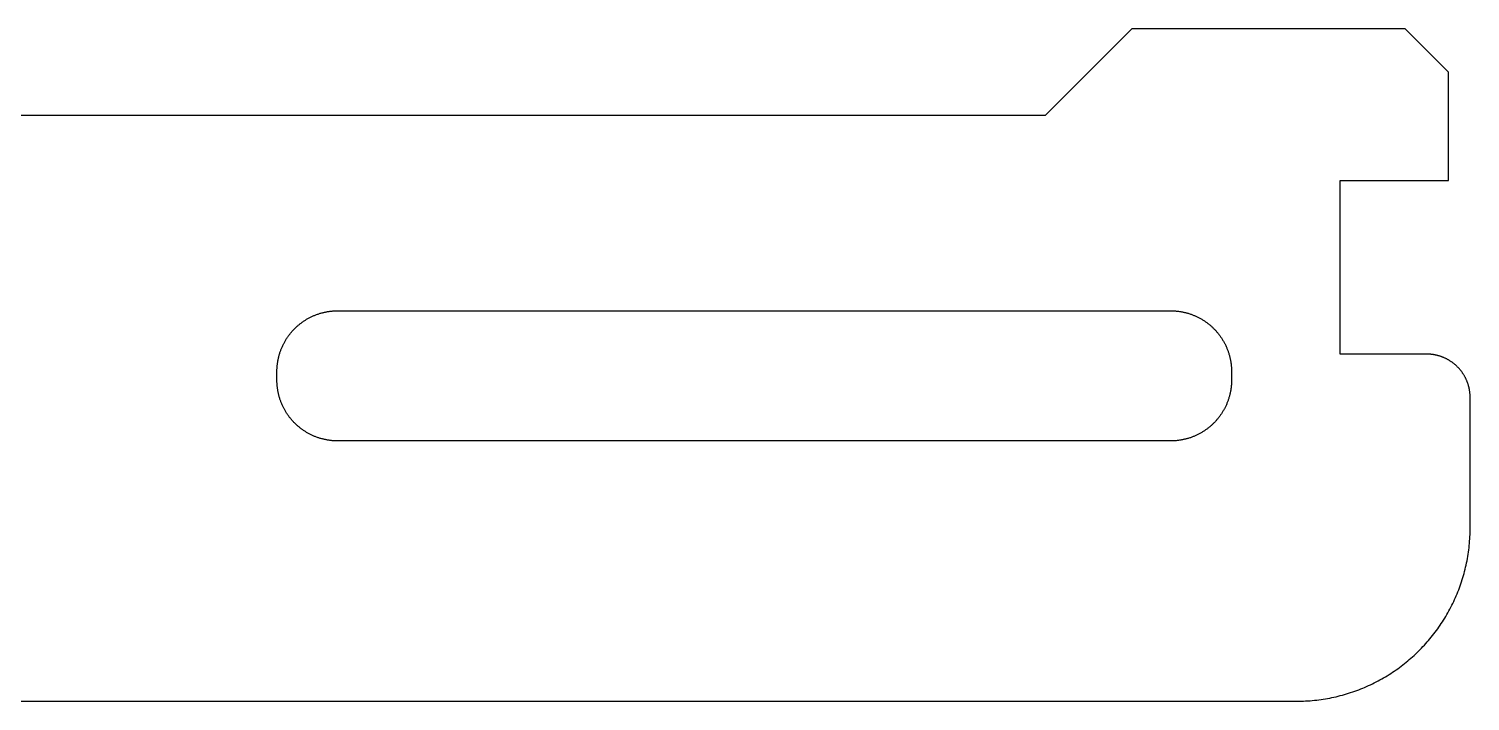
# Model space of a CAD drawing. Extents: x -66 to 66, y -41 to 41.
# Drawn here: x -34.8 to -1.59, y -34.55 to -19.05 of the extents above; entities that cross this region are included whole.
import ezdxf

# ---------------------------------------------------------------- set-up
doc = ezdxf.new("R2010")
doc.units = 0
doc.layers.add('LAYER_1', color=7, linetype='CONTINUOUS')

# ---------------------------------------------------------------- blocks, each defined once
blk = doc.blocks.new('BLOCK_33')
at = {"layer": 'LAYER_1', "color": 1}
blk.add_polyline3d([(-27.6864, -28.5526, 0), (-27.7047, -28.5525, 0), (-27.7228, -28.5522, 0), (-27.741, -28.5516, 0), (-27.759, -28.5508, 0), (-27.777, -28.5497, 0), (-27.795, -28.5485, 0), (-27.8129, -28.547, 0), (-27.8307, -28.5453, 0), (-27.8484, -28.5433, 0), (-27.8661, -28.5412, 0), (-27.8837, -28.5388, 0), (-27.9013, -28.5362, 0), (-27.9187, -28.5334, 0), (-27.9361, -28.5304, 0), (-27.9535, -28.5272, 0), (-27.9707, -28.5237, 0), (-27.9879, -28.5201, 0), (-28.005, -28.5162, 0), (-28.022, -28.5121, 0), (-28.0389, -28.5079, 0), (-28.0558, -28.5034, 0), (-28.0726, -28.4987, 0), (-28.0892, -28.4938, 0), (-28.1058, -28.4887, 0), (-28.1224, -28.4834, 0), (-28.1388, -28.4779, 0), (-28.1551, -28.4722, 0), (-28.1713, -28.4664, 0), (-28.1875, -28.4603, 0), (-28.2035, -28.454, 0), (-28.2195, -28.4476, 0), (-28.2353, -28.4409, 0), (-28.2511, -28.4341, 0), (-28.2667, -28.4271, 0), (-28.2823, -28.4199, 0), (-28.2977, -28.4125, 0), (-28.3131, -28.4049, 0), (-28.3283, -28.3971, 0), (-28.3434, -28.3892, 0), (-28.3584, -28.3811, 0), (-28.3733, -28.3728, 0), (-28.3881, -28.3643, 0), (-28.4028, -28.3557, 0), (-28.4174, -28.3469, 0), (-28.4318, -28.3379, 0), (-28.4461, -28.3288, 0), (-28.4604, -28.3194, 0), (-28.4744, -28.3099, 0), (-28.4884, -28.3003, 0), (-28.5023, -28.2905, 0), (-28.516, -28.2805, 0), (-28.5296, -28.2704, 0), (-28.543, -28.26, 0), (-28.5564, -28.2496, 0), (-28.5696, -28.239, 0), (-28.5827, -28.2282, 0), (-28.5956, -28.2173, 0), (-28.6084, -28.2062, 0), (-28.6211, -28.195, 0), (-28.6336, -28.1836, 0), (-28.646, -28.172, 0), (-28.6583, -28.1604, 0), (-28.6704, -28.1485, 0), (-28.6823, -28.1366, 0), (-28.6942, -28.1245, 0), (-28.7058, -28.1122, 0), (-28.7174, -28.0998, 0), (-28.7288, -28.0873, 0), (-28.74, -28.0746, 0), (-28.7511, -28.0618, 0), (-28.762, -28.0489, 0), (-28.7728, -28.0358, 0), (-28.7834, -28.0226, 0), (-28.7938, -28.0092, 0), (-28.8042, -27.9958, 0), (-28.8143, -27.9822, 0), (-28.8243, -27.9685, 0), (-28.8341, -27.9546, 0), (-28.8437, -27.9406, 0), (-28.8532, -27.9266, 0), (-28.8626, -27.9123, 0), (-28.8717, -27.898, 0), (-28.8807, -27.8836, 0), (-28.8895, -27.869, 0), (-28.8981, -27.8543, 0), (-28.9066, -27.8395, 0), (-28.9149, -27.8246, 0), (-28.923, -27.8096, 0), (-28.9309, -27.7945, 0), (-28.9387, -27.7793, 0), (-28.9463, -27.7639, 0), (-28.9537, -27.7485, 0), (-28.9609, -27.7329, 0), (-28.9679, -27.7173, 0), (-28.9747, -27.7015, 0), (-28.9814, -27.6857, 0), (-28.9878, -27.6697, 0), (-28.9941, -27.6537, 0), (-29.0002, -27.6375, 0), (-29.006, -27.6213, 0), (-29.0117, -27.605, 0), (-29.0172, -27.5886, 0), (-29.0225, -27.572, 0), (-29.0276, -27.5554, 0), (-29.0325, -27.5388, 0), (-29.0372, -27.522, 0), (-29.0417, -27.5051, 0), (-29.0459, -27.4882, 0), (-29.05, -27.4712, 0), (-29.0539, -27.4541, 0), (-29.0575, -27.4369, 0), (-29.061, -27.4197, 0), (-29.0642, -27.4023, 0), (-29.0672, -27.3849, 0), (-29.07, -27.3675, 0), (-29.0726, -27.3499, 0), (-29.075, -27.3323, 0), (-29.0771, -27.3146, 0), (-29.0791, -27.2969, 0), (-29.0808, -27.2791, 0), (-29.0823, -27.2612, 0), (-29.0835, -27.2432, 0), (-29.0846, -27.2252, 0), (-29.0854, -27.2072, 0), (-29.086, -27.189, 0), (-29.0863, -27.1709, 0), (-29.0864, -27.1526, 0)], dxfattribs=at)
blk = doc.blocks.new('BLOCK_34')
at = {"layer": 'LAYER_1', "color": 1}
blk.add_lwpolyline([(-29.086, -27.153), (-29.086, -26.953)], dxfattribs=at)
blk = doc.blocks.new('BLOCK_35')
at = {"layer": 'LAYER_1', "color": 1}
blk.add_polyline3d([(-29.0864, -26.9526, 0), (-29.0863, -26.9344, 0), (-29.086, -26.9162, 0), (-29.0854, -26.8981, 0), (-29.0846, -26.88, 0), (-29.0835, -26.862, 0), (-29.0823, -26.8441, 0), (-29.0808, -26.8262, 0), (-29.0791, -26.8084, 0), (-29.0771, -26.7906, 0), (-29.075, -26.7729, 0), (-29.0726, -26.7553, 0), (-29.07, -26.7378, 0), (-29.0672, -26.7203, 0), (-29.0642, -26.7029, 0), (-29.061, -26.6856, 0), (-29.0575, -26.6683, 0), (-29.0539, -26.6511, 0), (-29.05, -26.634, 0), (-29.0459, -26.617, 0), (-29.0417, -26.6001, 0), (-29.0372, -26.5832, 0), (-29.0325, -26.5665, 0), (-29.0276, -26.5498, 0), (-29.0225, -26.5332, 0), (-29.0172, -26.5167, 0), (-29.0117, -26.5003, 0), (-29.006, -26.4839, 0), (-29.0002, -26.4677, 0), (-28.9941, -26.4516, 0), (-28.9878, -26.4355, 0), (-28.9814, -26.4196, 0), (-28.9747, -26.4037, 0), (-28.9679, -26.388, 0), (-28.9609, -26.3723, 0), (-28.9537, -26.3568, 0), (-28.9463, -26.3413, 0), (-28.9387, -26.326, 0), (-28.9309, -26.3108, 0), (-28.923, -26.2956, 0), (-28.9149, -26.2806, 0), (-28.9066, -26.2657, 0), (-28.8981, -26.2509, 0), (-28.8895, -26.2362, 0), (-28.8807, -26.2217, 0), (-28.8717, -26.2072, 0), (-28.8626, -26.1929, 0), (-28.8532, -26.1787, 0), (-28.8437, -26.1646, 0), (-28.8341, -26.1506, 0), (-28.8243, -26.1368, 0), (-28.8143, -26.1231, 0), (-28.8042, -26.1095, 0), (-28.7938, -26.096, 0), (-28.7834, -26.0827, 0), (-28.7728, -26.0695, 0), (-28.762, -26.0564, 0), (-28.7511, -26.0434, 0), (-28.74, -26.0306, 0), (-28.7288, -26.018, 0), (-28.7174, -26.0054, 0), (-28.7058, -25.993, 0), (-28.6942, -25.9808, 0), (-28.6823, -25.9687, 0), (-28.6704, -25.9567, 0), (-28.6583, -25.9449, 0), (-28.646, -25.9332, 0), (-28.6336, -25.9217, 0), (-28.6211, -25.9103, 0), (-28.6084, -25.8991, 0), (-28.5956, -25.888, 0), (-28.5827, -25.877, 0), (-28.5696, -25.8663, 0), (-28.5564, -25.8557, 0), (-28.543, -25.8452, 0), (-28.5296, -25.8349, 0), (-28.516, -25.8247, 0), (-28.5023, -25.8148, 0), (-28.4884, -25.8049, 0), (-28.4744, -25.7953, 0), (-28.4604, -25.7858, 0), (-28.4461, -25.7765, 0), (-28.4318, -25.7673, 0), (-28.4174, -25.7584, 0), (-28.4028, -25.7495, 0), (-28.3881, -25.7409, 0), (-28.3733, -25.7324, 0), (-28.3584, -25.7241, 0), (-28.3434, -25.716, 0), (-28.3283, -25.7081, 0), (-28.3131, -25.7003, 0), (-28.2977, -25.6928, 0), (-28.2823, -25.6854, 0), (-28.2667, -25.6782, 0), (-28.2511, -25.6712, 0), (-28.2353, -25.6643, 0), (-28.2195, -25.6577, 0), (-28.2035, -25.6512, 0), (-28.1875, -25.6449, 0), (-28.1713, -25.6389, 0), (-28.1551, -25.633, 0), (-28.1388, -25.6273, 0), (-28.1224, -25.6218, 0), (-28.1058, -25.6165, 0), (-28.0892, -25.6114, 0), (-28.0726, -25.6066, 0), (-28.0558, -25.6019, 0), (-28.0389, -25.5974, 0), (-28.022, -25.5931, 0), (-28.005, -25.589, 0), (-27.9879, -25.5852, 0), (-27.9707, -25.5815, 0), (-27.9535, -25.5781, 0), (-27.9361, -25.5748, 0), (-27.9187, -25.5718, 0), (-27.9013, -25.569, 0), (-27.8837, -25.5664, 0), (-27.8661, -25.564, 0), (-27.8484, -25.5619, 0), (-27.8307, -25.56, 0), (-27.8129, -25.5583, 0), (-27.795, -25.5568, 0), (-27.777, -25.5555, 0), (-27.759, -25.5545, 0), (-27.741, -25.5537, 0), (-27.7228, -25.5531, 0), (-27.7047, -25.5527, 0), (-27.6864, -25.5526, 0)], dxfattribs=at)
blk = doc.blocks.new('BLOCK_36')
at = {"layer": 'LAYER_1', "color": 1}
blk.add_lwpolyline([(-27.686, -25.553), (-8.486, -25.553)], dxfattribs=at)
blk = doc.blocks.new('BLOCK_37')
at = {"layer": 'LAYER_1', "color": 1}
blk.add_polyline3d([(-8.48642, -25.5526, 0), (-8.46818, -25.5527, 0), (-8.45, -25.5531, 0), (-8.43188, -25.5537, 0), (-8.41381, -25.5545, 0), (-8.39581, -25.5555, 0), (-8.37787, -25.5568, 0), (-8.35998, -25.5583, 0), (-8.34217, -25.56, 0), (-8.32442, -25.5619, 0), (-8.30673, -25.564, 0), (-8.28912, -25.5664, 0), (-8.27157, -25.569, 0), (-8.2541, -25.5718, 0), (-8.2367, -25.5748, 0), (-8.21937, -25.5781, 0), (-8.20212, -25.5815, 0), (-8.18495, -25.5852, 0), (-8.16785, -25.589, 0), (-8.15083, -25.5931, 0), (-8.1339, -25.5974, 0), (-8.11705, -25.6019, 0), (-8.10028, -25.6066, 0), (-8.0836, -25.6114, 0), (-8.067, -25.6165, 0), (-8.05049, -25.6218, 0), (-8.03407, -25.6273, 0), (-8.01775, -25.633, 0), (-8.00151, -25.6389, 0), (-7.98537, -25.6449, 0), (-7.96933, -25.6512, 0), (-7.95338, -25.6577, 0), (-7.93753, -25.6643, 0), (-7.92177, -25.6712, 0), (-7.90612, -25.6782, 0), (-7.89058, -25.6854, 0), (-7.87513, -25.6928, 0), (-7.85979, -25.7003, 0), (-7.84456, -25.7081, 0), (-7.82943, -25.716, 0), (-7.81442, -25.7241, 0), (-7.79951, -25.7324, 0), (-7.78472, -25.7409, 0), (-7.77004, -25.7495, 0), (-7.75548, -25.7584, 0), (-7.74103, -25.7673, 0), (-7.7267, -25.7765, 0), (-7.71249, -25.7858, 0), (-7.6984, -25.7953, 0), (-7.68443, -25.8049, 0), (-7.67059, -25.8148, 0), (-7.65687, -25.8247, 0), (-7.64327, -25.8349, 0), (-7.62981, -25.8452, 0), (-7.61647, -25.8557, 0), (-7.60326, -25.8663, 0), (-7.59019, -25.877, 0), (-7.57725, -25.888, 0), (-7.56444, -25.8991, 0), (-7.55177, -25.9103, 0), (-7.53924, -25.9217, 0), (-7.52684, -25.9332, 0), (-7.51459, -25.9449, 0), (-7.50248, -25.9567, 0), (-7.49051, -25.9687, 0), (-7.47868, -25.9808, 0), (-7.467, -25.993, 0), (-7.45547, -26.0054, 0), (-7.44409, -26.018, 0), (-7.43286, -26.0306, 0), (-7.42177, -26.0434, 0), (-7.41085, -26.0564, 0), (-7.40007, -26.0695, 0), (-7.38945, -26.0827, 0), (-7.37899, -26.096, 0), (-7.36869, -26.1095, 0), (-7.35855, -26.1231, 0), (-7.34857, -26.1368, 0), (-7.33875, -26.1506, 0), (-7.3291, -26.1646, 0), (-7.31961, -26.1787, 0), (-7.31029, -26.1929, 0), (-7.30114, -26.2072, 0), (-7.29215, -26.2217, 0), (-7.28334, -26.2362, 0), (-7.2747, -26.2509, 0), (-7.26624, -26.2657, 0), (-7.25795, -26.2806, 0), (-7.24984, -26.2956, 0), (-7.2419, -26.3108, 0), (-7.23415, -26.326, 0), (-7.22657, -26.3413, 0), (-7.21918, -26.3568, 0), (-7.21198, -26.3723, 0), (-7.20496, -26.388, 0), (-7.19812, -26.4037, 0), (-7.19147, -26.4196, 0), (-7.18502, -26.4355, 0), (-7.17875, -26.4516, 0), (-7.17268, -26.4677, 0), (-7.1668, -26.4839, 0), (-7.16111, -26.5003, 0), (-7.15562, -26.5167, 0), (-7.15033, -26.5332, 0), (-7.14524, -26.5498, 0), (-7.14035, -26.5665, 0), (-7.13566, -26.5832, 0), (-7.13118, -26.6001, 0), (-7.1269, -26.617, 0), (-7.12283, -26.634, 0), (-7.11896, -26.6511, 0), (-7.11531, -26.6683, 0), (-7.11186, -26.6856, 0), (-7.10863, -26.7029, 0), (-7.10561, -26.7203, 0), (-7.10281, -26.7378, 0), (-7.10022, -26.7553, 0), (-7.09785, -26.7729, 0), (-7.09569, -26.7906, 0), (-7.09376, -26.8084, 0), (-7.09205, -26.8262, 0), (-7.09057, -26.8441, 0), (-7.08931, -26.862, 0), (-7.08827, -26.88, 0), (-7.08746, -26.8981, 0), (-7.08689, -26.9162, 0), (-7.08654, -26.9344, 0), (-7.08642, -26.9526, 0)], dxfattribs=at)
blk = doc.blocks.new('BLOCK_38')
at = {"layer": 'LAYER_1', "color": 1}
blk.add_lwpolyline([(-7.086, -26.953), (-7.086, -27.153)], dxfattribs=at)
blk = doc.blocks.new('BLOCK_39')
at = {"layer": 'LAYER_1', "color": 1}
blk.add_polyline3d([(-7.08642, -27.1526, 0), (-7.08654, -27.1709, 0), (-7.08689, -27.189, 0), (-7.08746, -27.2072, 0), (-7.08827, -27.2252, 0), (-7.08931, -27.2432, 0), (-7.09057, -27.2612, 0), (-7.09205, -27.2791, 0), (-7.09376, -27.2969, 0), (-7.09569, -27.3146, 0), (-7.09785, -27.3323, 0), (-7.10022, -27.3499, 0), (-7.10281, -27.3675, 0), (-7.10561, -27.3849, 0), (-7.10863, -27.4023, 0), (-7.11186, -27.4197, 0), (-7.11531, -27.4369, 0), (-7.11896, -27.4541, 0), (-7.12283, -27.4712, 0), (-7.1269, -27.4882, 0), (-7.13118, -27.5051, 0), (-7.13566, -27.522, 0), (-7.14035, -27.5388, 0), (-7.14524, -27.5554, 0), (-7.15033, -27.572, 0), (-7.15562, -27.5886, 0), (-7.16111, -27.605, 0), (-7.1668, -27.6213, 0), (-7.17268, -27.6375, 0), (-7.17875, -27.6537, 0), (-7.18502, -27.6697, 0), (-7.19147, -27.6857, 0), (-7.19812, -27.7015, 0), (-7.20496, -27.7173, 0), (-7.21198, -27.7329, 0), (-7.21918, -27.7485, 0), (-7.22657, -27.7639, 0), (-7.23415, -27.7793, 0), (-7.2419, -27.7945, 0), (-7.24984, -27.8096, 0), (-7.25795, -27.8246, 0), (-7.26624, -27.8395, 0), (-7.2747, -27.8543, 0), (-7.28334, -27.869, 0), (-7.29215, -27.8836, 0), (-7.30114, -27.898, 0), (-7.31029, -27.9123, 0), (-7.31961, -27.9266, 0), (-7.3291, -27.9406, 0), (-7.33875, -27.9546, 0), (-7.34857, -27.9685, 0), (-7.35855, -27.9822, 0), (-7.36869, -27.9958, 0), (-7.37899, -28.0092, 0), (-7.38945, -28.0226, 0), (-7.40007, -28.0358, 0), (-7.41085, -28.0489, 0), (-7.42177, -28.0618, 0), (-7.43286, -28.0746, 0), (-7.44409, -28.0873, 0), (-7.45547, -28.0998, 0), (-7.467, -28.1122, 0), (-7.47868, -28.1245, 0), (-7.49051, -28.1366, 0), (-7.50248, -28.1485, 0), (-7.51459, -28.1604, 0), (-7.52684, -28.172, 0), (-7.53924, -28.1836, 0), (-7.55177, -28.195, 0), (-7.56444, -28.2062, 0), (-7.57725, -28.2173, 0), (-7.59019, -28.2282, 0), (-7.60326, -28.239, 0), (-7.61647, -28.2496, 0), (-7.62981, -28.26, 0), (-7.64327, -28.2704, 0), (-7.65687, -28.2805, 0), (-7.67059, -28.2905, 0), (-7.68443, -28.3003, 0), (-7.6984, -28.3099, 0), (-7.71249, -28.3194, 0), (-7.7267, -28.3288, 0), (-7.74103, -28.3379, 0), (-7.75548, -28.3469, 0), (-7.77004, -28.3557, 0), (-7.78472, -28.3643, 0), (-7.79951, -28.3728, 0), (-7.81442, -28.3811, 0), (-7.82943, -28.3892, 0), (-7.84456, -28.3971, 0), (-7.85979, -28.4049, 0), (-7.87513, -28.4125, 0), (-7.89058, -28.4199, 0), (-7.90612, -28.4271, 0), (-7.92177, -28.4341, 0), (-7.93753, -28.4409, 0), (-7.95338, -28.4476, 0), (-7.96933, -28.454, 0), (-7.98537, -28.4603, 0), (-8.00151, -28.4664, 0), (-8.01775, -28.4722, 0), (-8.03407, -28.4779, 0), (-8.05049, -28.4834, 0), (-8.067, -28.4887, 0), (-8.0836, -28.4938, 0), (-8.10028, -28.4987, 0), (-8.11705, -28.5034, 0), (-8.1339, -28.5079, 0), (-8.15083, -28.5121, 0), (-8.16785, -28.5162, 0), (-8.18495, -28.5201, 0), (-8.20212, -28.5237, 0), (-8.21937, -28.5272, 0), (-8.2367, -28.5304, 0), (-8.2541, -28.5334, 0), (-8.27157, -28.5362, 0), (-8.28912, -28.5388, 0), (-8.30673, -28.5412, 0), (-8.32442, -28.5433, 0), (-8.34217, -28.5453, 0), (-8.35998, -28.547, 0), (-8.37787, -28.5485, 0), (-8.39581, -28.5497, 0), (-8.41381, -28.5508, 0), (-8.43188, -28.5516, 0), (-8.45, -28.5522, 0), (-8.46818, -28.5525, 0), (-8.48642, -28.5526, 0)], dxfattribs=at)
blk = doc.blocks.new('BLOCK_40')
at = {"layer": 'LAYER_1', "color": 1}
blk.add_lwpolyline([(-8.486, -28.553), (-27.686, -28.553)], dxfattribs=at)
blk = doc.blocks.new('BLOCK_60')
at = {"layer": 'LAYER_1', "color": 7}
blk.add_lwpolyline([(-58.586, -34.553), (-5.586, -34.553)], dxfattribs=at)
blk = doc.blocks.new('BLOCK_61')
at = {"layer": 'LAYER_1', "color": 7}
blk.add_polyline3d([(-5.58642, -34.5526, 0), (-5.53432, -34.5523, 0), (-5.48237, -34.5513, 0), (-5.43059, -34.5496, 0), (-5.37897, -34.5473, 0), (-5.32753, -34.5444, 0), (-5.27626, -34.5408, 0), (-5.22517, -34.5365, 0), (-5.17427, -34.5316, 0), (-5.12355, -34.5261, 0), (-5.07303, -34.52, 0), (-5.0227, -34.5132, 0), (-4.97257, -34.5058, 0), (-4.92265, -34.4978, 0), (-4.87293, -34.4892, 0), (-4.82342, -34.4799, 0), (-4.77413, -34.4701, 0), (-4.72506, -34.4596, 0), (-4.67622, -34.4486, 0), (-4.6276, -34.437, 0), (-4.57921, -34.4247, 0), (-4.53107, -34.4119, 0), (-4.48316, -34.3985, 0), (-4.43549, -34.3846, 0), (-4.38807, -34.37, 0), (-4.34091, -34.3549, 0), (-4.294, -34.3392, 0), (-4.24735, -34.323, 0), (-4.20096, -34.3062, 0), (-4.15485, -34.2888, 0), (-4.109, -34.2709, 0), (-4.06343, -34.2525, 0), (-4.01815, -34.2335, 0), (-3.97314, -34.214, 0), (-3.92843, -34.1939, 0), (-3.884, -34.1733, 0), (-3.83988, -34.1522, 0), (-3.79605, -34.1305, 0), (-3.75253, -34.1084, 0), (-3.70931, -34.0857, 0), (-3.66641, -34.0625, 0), (-3.62383, -34.0389, 0), (-3.58156, -34.0147, 0), (-3.53962, -33.99, 0), (-3.49801, -33.9648, 0), (-3.45673, -33.9392, 0), (-3.41579, -33.913, 0), (-3.37519, -33.8864, 0), (-3.33493, -33.8593, 0), (-3.29502, -33.8317, 0), (-3.25546, -33.8036, 0), (-3.21626, -33.7751, 0), (-3.17742, -33.7461, 0), (-3.13895, -33.7167, 0), (-3.10084, -33.6868, 0), (-3.06311, -33.6565, 0), (-3.02575, -33.6257, 0), (-2.98878, -33.5945, 0), (-2.95219, -33.5628, 0), (-2.91599, -33.5307, 0), (-2.88018, -33.4982, 0), (-2.84476, -33.4652, 0), (-2.80975, -33.4319, 0), (-2.77515, -33.3981, 0), (-2.74095, -33.3639, 0), (-2.70716, -33.3293, 0), (-2.67379, -33.2943, 0), (-2.64085, -33.2589, 0), (-2.60833, -33.2231, 0), (-2.57623, -33.1869, 0), (-2.54457, -33.1503, 0), (-2.51335, -33.1133, 0), (-2.48257, -33.0759, 0), (-2.45223, -33.0382, 0), (-2.42234, -33.0001, 0), (-2.39291, -32.9616, 0), (-2.36393, -32.9228, 0), (-2.33541, -32.8836, 0), (-2.30736, -32.844, 0), (-2.27978, -32.8041, 0), (-2.25267, -32.7639, 0), (-2.22604, -32.7233, 0), (-2.19989, -32.6823, 0), (-2.17422, -32.641, 0), (-2.14905, -32.5994, 0), (-2.12437, -32.5575, 0), (-2.10018, -32.5152, 0), (-2.0765, -32.4726, 0), (-2.05332, -32.4297, 0), (-2.03065, -32.3865, 0), (-2.0085, -32.343, 0), (-1.98686, -32.2992, 0), (-1.96574, -32.255, 0), (-1.94515, -32.2106, 0), (-1.92509, -32.1659, 0), (-1.90556, -32.1209, 0), (-1.88657, -32.0756, 0), (-1.86812, -32.03, 0), (-1.85022, -31.9842, 0), (-1.83286, -31.9381, 0), (-1.81606, -31.8917, 0), (-1.79982, -31.845, 0), (-1.78414, -31.7981, 0), (-1.76902, -31.751, 0), (-1.75448, -31.7036, 0), (-1.74051, -31.6559, 0), (-1.72711, -31.608, 0), (-1.7143, -31.5598, 0), (-1.70208, -31.5114, 0), (-1.69044, -31.4628, 0), (-1.6794, -31.414, 0), (-1.66895, -31.3649, 0), (-1.65911, -31.3156, 0), (-1.64987, -31.2661, 0), (-1.64124, -31.2164, 0), (-1.63323, -31.1665, 0), (-1.62584, -31.1163, 0), (-1.61906, -31.066, 0), (-1.61291, -31.0155, 0), (-1.6074, -30.9648, 0), (-1.60251, -30.9139, 0), (-1.59827, -30.8628, 0), (-1.59467, -30.8115, 0), (-1.59171, -30.7601, 0), (-1.5894, -30.7085, 0), (-1.58775, -30.6567, 0), (-1.58675, -30.6047, 0), (-1.58642, -30.5526, 0)], dxfattribs=at)
blk = doc.blocks.new('BLOCK_62')
at = {"layer": 'LAYER_1', "color": 7}
blk.add_lwpolyline([(-1.586, -30.553), (-1.586, -27.553)], dxfattribs=at)
blk = doc.blocks.new('BLOCK_63')
at = {"layer": 'LAYER_1', "color": 7}
blk.add_polyline3d([(-1.58642, -27.5526, 0), (-1.5865, -27.5396, 0), (-1.58675, -27.5266, 0), (-1.58717, -27.5137, 0), (-1.58774, -27.5008, 0), (-1.58848, -27.4879, 0), (-1.58938, -27.4751, 0), (-1.59044, -27.4623, 0), (-1.59167, -27.4496, 0), (-1.59305, -27.4369, 0), (-1.59458, -27.4243, 0), (-1.59628, -27.4117, 0), (-1.59812, -27.3992, 0), (-1.60013, -27.3867, 0), (-1.60228, -27.3742, 0), (-1.60459, -27.3619, 0), (-1.60705, -27.3495, 0), (-1.60967, -27.3373, 0), (-1.61243, -27.3251, 0), (-1.61534, -27.3129, 0), (-1.61839, -27.3008, 0), (-1.62159, -27.2888, 0), (-1.62494, -27.2768, 0), (-1.62844, -27.2649, 0), (-1.63207, -27.253, 0), (-1.63585, -27.2412, 0), (-1.63977, -27.2295, 0), (-1.64383, -27.2179, 0), (-1.64803, -27.2063, 0), (-1.65237, -27.1947, 0), (-1.65685, -27.1833, 0), (-1.66146, -27.1719, 0), (-1.66621, -27.1606, 0), (-1.67109, -27.1493, 0), (-1.6761, -27.1381, 0), (-1.68125, -27.127, 0), (-1.68653, -27.116, 0), (-1.69194, -27.105, 0), (-1.69748, -27.0941, 0), (-1.70315, -27.0833, 0), (-1.70894, -27.0726, 0), (-1.71486, -27.062, 0), (-1.72091, -27.0514, 0), (-1.72708, -27.0409, 0), (-1.73337, -27.0305, 0), (-1.73979, -27.0202, 0), (-1.74633, -27.01, 0), (-1.75298, -26.9998, 0), (-1.75976, -26.9897, 0), (-1.76666, -26.9798, 0), (-1.77367, -26.9699, 0), (-1.7808, -26.9601, 0), (-1.78804, -26.9504, 0), (-1.7954, -26.9408, 0), (-1.80287, -26.9312, 0), (-1.81046, -26.9218, 0), (-1.81815, -26.9125, 0), (-1.82596, -26.9032, 0), (-1.83387, -26.8941, 0), (-1.8419, -26.885, 0), (-1.85003, -26.8761, 0), (-1.85826, -26.8672, 0), (-1.86661, -26.8585, 0), (-1.87505, -26.8498, 0), (-1.8836, -26.8413, 0), (-1.89225, -26.8328, 0), (-1.90101, -26.8245, 0), (-1.90986, -26.8162, 0), (-1.91881, -26.8081, 0), (-1.92786, -26.8001, 0), (-1.93701, -26.7922, 0), (-1.94625, -26.7844, 0), (-1.95559, -26.7767, 0), (-1.96503, -26.7691, 0), (-1.97455, -26.7616, 0), (-1.98417, -26.7542, 0), (-1.99388, -26.747, 0), (-2.00368, -26.7399, 0), (-2.01357, -26.7329, 0), (-2.02355, -26.726, 0), (-2.03361, -26.7192, 0), (-2.04376, -26.7125, 0), (-2.054, -26.706, 0), (-2.06432, -26.6996, 0), (-2.07472, -26.6933, 0), (-2.08521, -26.6871, 0), (-2.09577, -26.6811, 0), (-2.10642, -26.6751, 0), (-2.11714, -26.6693, 0), (-2.12795, -26.6637, 0), (-2.13883, -26.6581, 0), (-2.14979, -26.6527, 0), (-2.16082, -26.6474, 0), (-2.17192, -26.6423, 0), (-2.1831, -26.6373, 0), (-2.19435, -26.6324, 0), (-2.20567, -26.6277, 0), (-2.21707, -26.623, 0), (-2.22853, -26.6186, 0), (-2.24006, -26.6142, 0), (-2.25165, -26.61, 0), (-2.26332, -26.606, 0), (-2.27504, -26.602, 0), (-2.28683, -26.5983, 0), (-2.29869, -26.5946, 0), (-2.31061, -26.5911, 0), (-2.32258, -26.5878, 0), (-2.33462, -26.5846, 0), (-2.34672, -26.5815, 0), (-2.35887, -26.5786, 0), (-2.37108, -26.5759, 0), (-2.38335, -26.5733, 0), (-2.39567, -26.5708, 0), (-2.40805, -26.5685, 0), (-2.42048, -26.5663, 0), (-2.43296, -26.5643, 0), (-2.44549, -26.5625, 0), (-2.45807, -26.5608, 0), (-2.4707, -26.5592, 0), (-2.48338, -26.5579, 0), (-2.49611, -26.5566, 0), (-2.50888, -26.5556, 0), (-2.5217, -26.5547, 0), (-2.53456, -26.5539, 0), (-2.54746, -26.5534, 0), (-2.56041, -26.553, 0), (-2.5734, -26.5527, 0), (-2.58642, -26.5526, 0)], dxfattribs=at)
blk = doc.blocks.new('BLOCK_64')
at = {"layer": 'LAYER_1', "color": 7}
blk.add_lwpolyline([(-2.586, -26.553), (-4.586, -26.553)], dxfattribs=at)
blk = doc.blocks.new('BLOCK_65')
at = {"layer": 'LAYER_1', "color": 7}
blk.add_lwpolyline([(-4.586, -26.553), (-4.586, -22.553)], dxfattribs=at)
blk = doc.blocks.new('BLOCK_66')
at = {"layer": 'LAYER_1', "color": 7}
blk.add_lwpolyline([(-4.586, -22.553), (-2.086, -22.553)], dxfattribs=at)
blk = doc.blocks.new('BLOCK_67')
at = {"layer": 'LAYER_1', "color": 7}
blk.add_lwpolyline([(-2.086, -22.553), (-2.086, -20.053)], dxfattribs=at)
blk = doc.blocks.new('BLOCK_68')
at = {"layer": 'LAYER_1', "color": 7}
blk.add_lwpolyline([(-2.086, -20.053), (-3.086, -19.053)], dxfattribs=at)
blk = doc.blocks.new('BLOCK_69')
at = {"layer": 'LAYER_1', "color": 7}
blk.add_lwpolyline([(-3.086, -19.053), (-9.381, -19.053)], dxfattribs=at)
blk = doc.blocks.new('BLOCK_70')
at = {"layer": 'LAYER_1', "color": 7}
blk.add_lwpolyline([(-9.381, -19.053), (-11.381, -21.053)], dxfattribs=at)
blk = doc.blocks.new('BLOCK_71')
at = {"layer": 'LAYER_1', "color": 7}
blk.add_lwpolyline([(-11.381, -21.053), (-53.086, -21.053)], dxfattribs=at)
blk = doc.blocks.new('BLOCK_2')
at = {"layer": 'LAYER_1'}
for name in ['BLOCK_70', 'BLOCK_69', 'BLOCK_68', 'BLOCK_67', 'BLOCK_71', 'BLOCK_65', 'BLOCK_66', 'BLOCK_35', 'BLOCK_36', 'BLOCK_37', 'BLOCK_64', 'BLOCK_63', 'BLOCK_34', 'BLOCK_33', 'BLOCK_39', 'BLOCK_38', 'BLOCK_62', 'BLOCK_40', 'BLOCK_61', 'BLOCK_60']:
    blk.add_blockref(name, (0, 0), dxfattribs=at)

msp = doc.modelspace()

# ---------------------------------------------------------------- block references
at = {"layer": 'LAYER_1'}
msp.add_blockref('BLOCK_2', (0, 0), dxfattribs=at)

doc.saveas('drawing.dxf')
